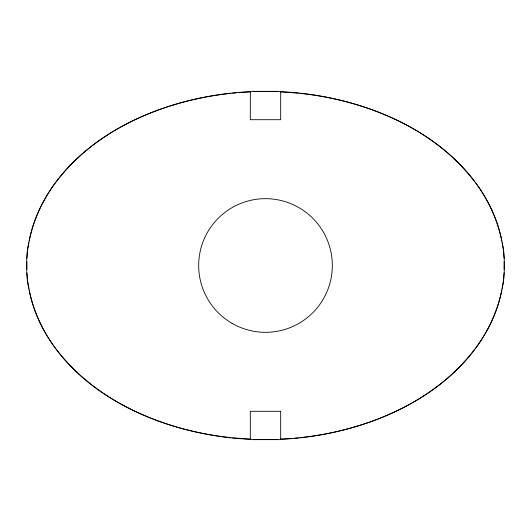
<?xml version="1.0" encoding="UTF-8"?>
<svg xmlns="http://www.w3.org/2000/svg" width="531" height="531" viewBox="0 0 531 531"><rect width="100%" height="100%" fill="white"/><g stroke="black" fill="none" stroke-linecap="round" stroke-linejoin="round"><path stroke-width="0.8" d="M26.742 258.464L26.742 272.536A127.566 127.566 0 0 0 27.34 279.678C41.942 383.468 155.928 435.44 250.313 439.296L250.373 439.303M26.802 261.385L26.802 269.615M27.008 258.086L27.519 249.849L28.88 242.634M503.992 272.914L503.481 281.151L502.12 288.366M504.198 269.615L504.258 258.464M27.34 251.322C41.942 147.532 155.928 95.56 250.313 91.704L250.373 91.697M29.178 241.028C33.028 219.681 42.825 199.59 55.795 182.325M501.822 289.972C497.972 311.319 488.175 331.41 475.205 348.675M56.817 181.051C98.102 127.666 165.32 100.319 230.985 93.363M474.183 349.949C432.898 403.334 365.68 430.681 300.015 437.637M232.618 93.197L236.693 92.786M238.326 92.626L250.639 91.836M292.674 438.374L280.361 439.164M294.307 438.214L298.382 437.803M280.627 439.303L280.687 439.296C375.072 435.44 489.058 383.468 503.66 279.678A127.566 127.566 0 0 0 504.258 272.536L504.198 261.385M253.114 91.584L277.886 91.584M277.886 439.416L253.114 439.416M258.066 91.591L272.934 91.591M272.934 439.409L258.066 439.409M280.361 91.836L298.382 93.197M250.639 439.164L232.618 437.803M280.627 91.697L280.687 91.704C375.072 95.56 489.058 147.532 503.66 251.322M300.015 93.363C365.68 100.319 432.898 127.666 474.183 181.051M230.985 437.637C165.32 430.681 98.102 403.334 56.817 349.949M475.205 182.325C488.175 199.59 497.972 219.681 501.822 241.028M55.795 348.675C42.825 331.41 33.028 311.319 29.178 289.972M502.12 242.634L503.481 249.849L503.992 258.086M28.88 288.366L27.519 281.151L27.008 272.914M26.742 258.391A127.566 127.566 0 0 1 27.34 251.249M503.66 251.249A127.566 127.566 0 0 1 504.258 258.391M280.687 91.352L250.313 91.352L250.313 119.701L280.687 119.701L280.687 91.352M280.687 411.299L250.313 411.299L250.313 439.648L280.687 439.648L280.687 411.299M232.087 323.372A66.826 66.826 0 0 0 332.326 265.5A66.826 66.826 0 0 0 232.087 207.628A66.826 66.826 0 0 0 232.087 323.372"/></g></svg>
